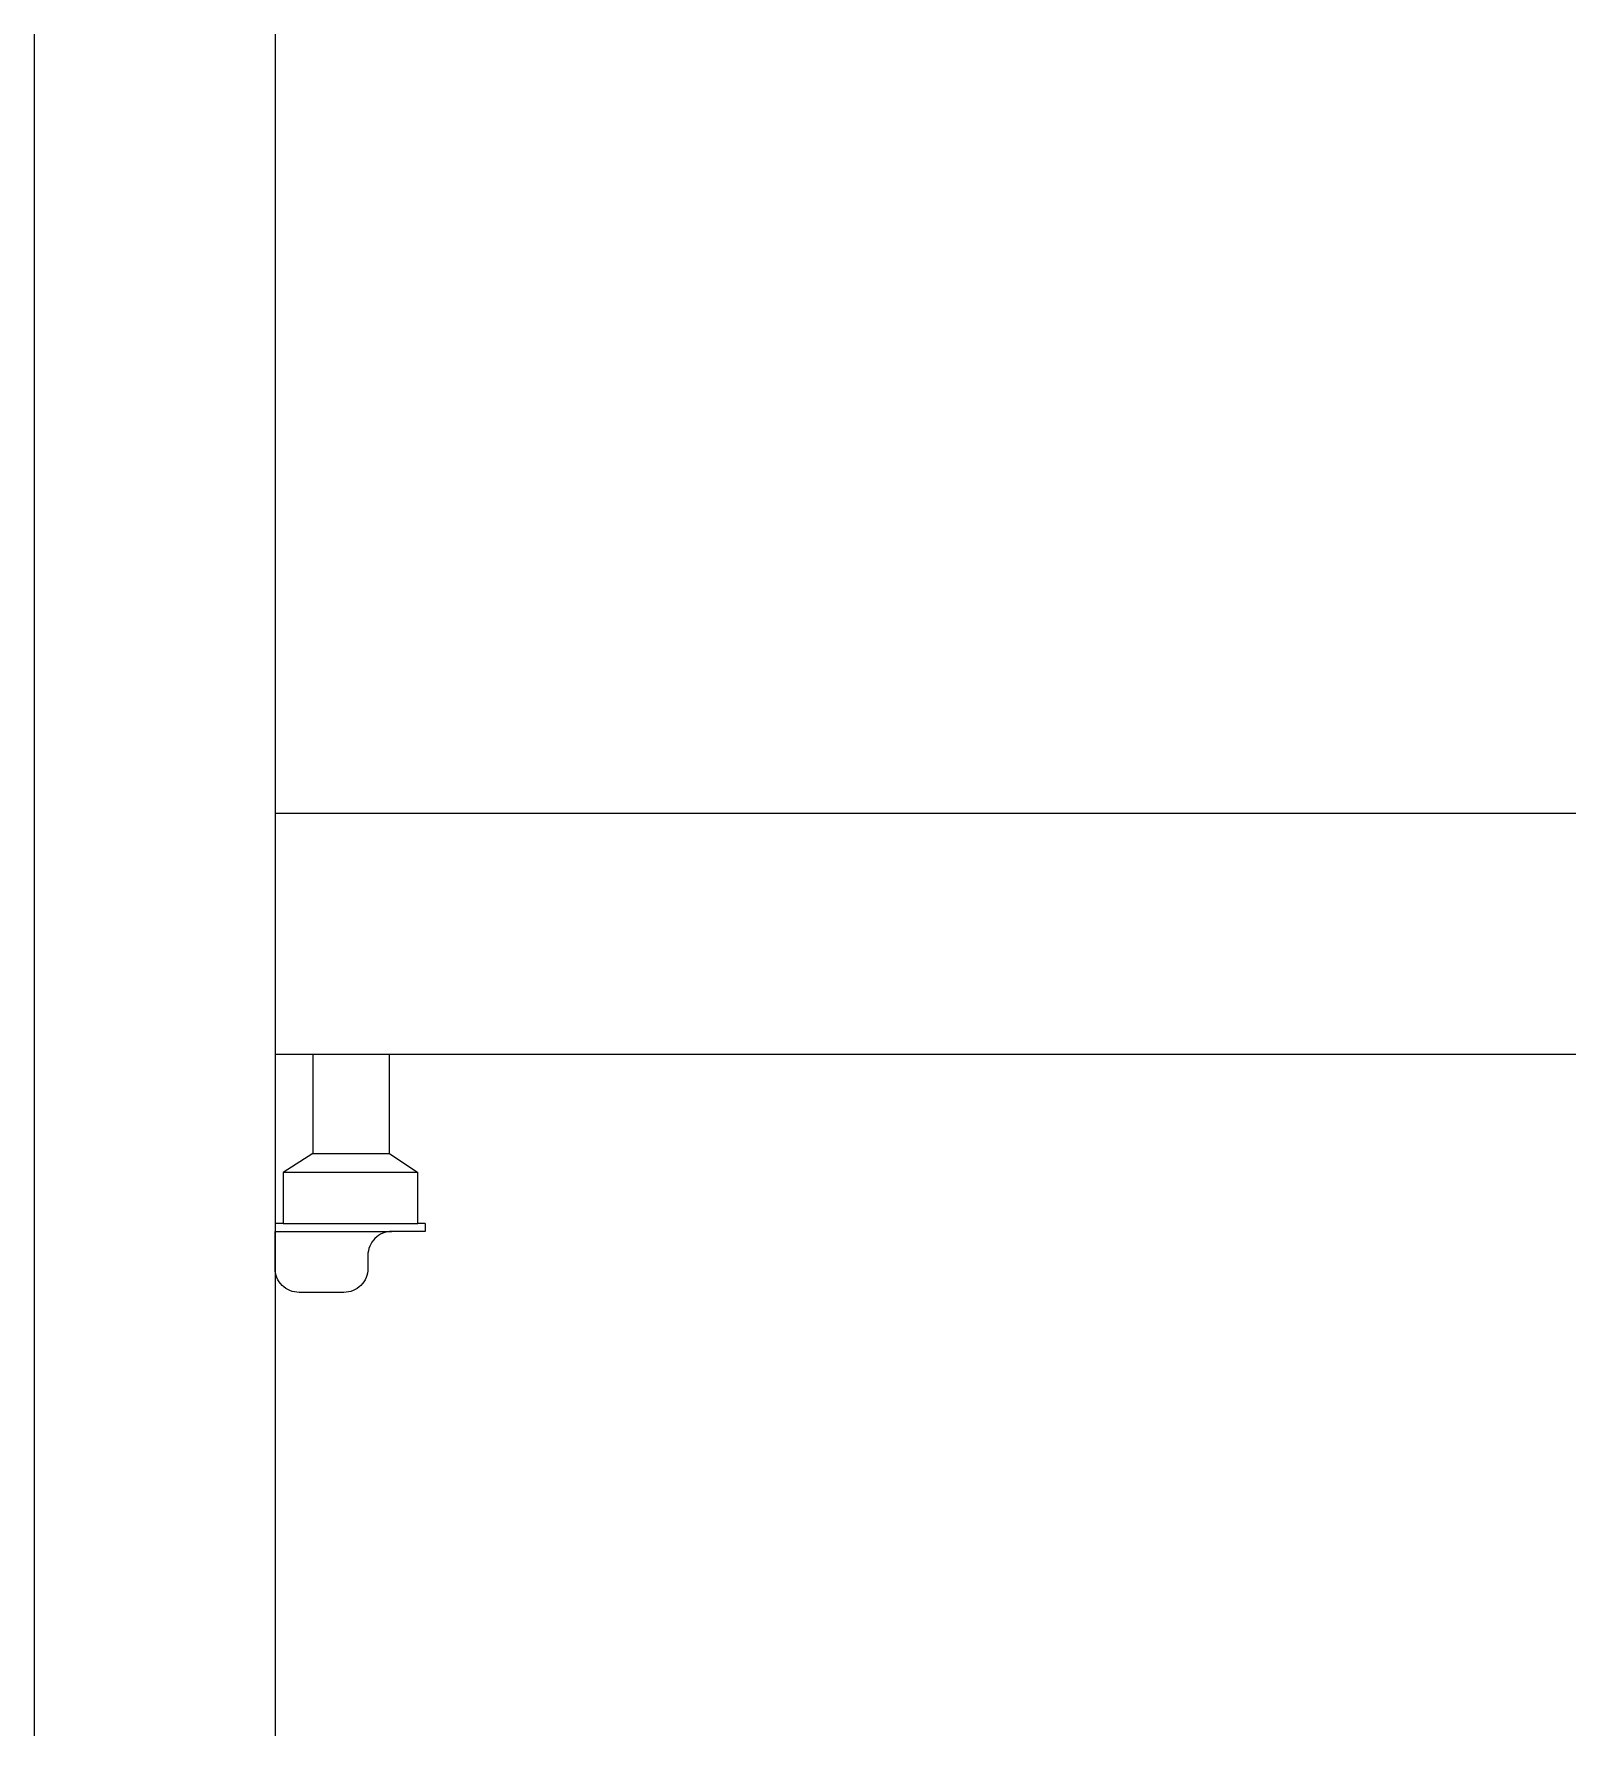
# Model space of a CAD drawing. Header units: millimetres. Extents: x -1085 to 10527, y 119 to 3003.
# Drawn here: x 2375.72 to 2388.52, y 1428.28 to 1442.41 of the extents above; entities that cross this region are included whole.
import ezdxf

# ---------------------------------------------------------------- set-up
doc = ezdxf.new("R2010")
doc.units = ezdxf.units.MM
doc.layers.add('A-FURN-SEZ', color=1, linetype='Continuous', lineweight=9)

msp = doc.modelspace()

# ---------------------------------------------------------------- linework, layer by layer
at = {"layer": 'A-FURN-SEZ'}
for p, q in [((2375.719, 1442.408), (2375.719, 1428.282)), ((2377.719, 1442.408), (2377.719, 1428.282)), ((2388.519, 1435.939), (2377.719, 1435.939)), ((2388.519, 1433.939), (2377.719, 1433.939)), ((2378.033, 1433.117), (2377.786, 1432.958)), ((2378.67, 1433.117), (2378.906, 1432.958)), ((2377.786, 1432.536), (2377.719, 1432.536)), ((2377.719, 1432.536), (2377.719, 1432.47)), ((2378.966, 1432.536), (2378.906, 1432.536)), ((2377.719, 1432.47), (2378.69, 1432.47))]:
    msp.add_line(p, q, dxfattribs=at)
for points in [[(2378.67, 1433.939), (2378.033, 1433.939), (2378.033, 1433.117), (2378.67, 1433.117)], [(2378.906, 1432.958), (2377.786, 1432.958), (2377.786, 1432.536), (2378.906, 1432.536)]]:
    msp.add_lwpolyline(points, close=True, dxfattribs=at)
msp.add_lwpolyline([(2378.966, 1432.536), (2378.966, 1432.47), (2378.69, 1432.47, 0.414214), (2378.49, 1432.27), (2378.49, 1432.163, -0.414214), (2378.29, 1431.963), (2377.919, 1431.963, -0.414214), (2377.719, 1432.163), (2377.719, 1432.47)], format="xyb", dxfattribs=at)

doc.saveas('drawing.dxf')
